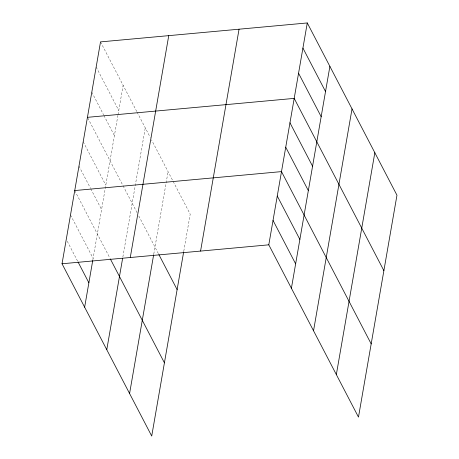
<?xml version="1.0" encoding="UTF-8"?>
<svg xmlns="http://www.w3.org/2000/svg" width="459" height="459" viewBox="0 0 459 459"><rect width="100%" height="100%" fill="white"/><g stroke="black" fill="none" stroke-linecap="round" stroke-linejoin="round"><path stroke-width="0.34" stroke-dasharray="2.29 1.72" d="M92.867 259.777L117.917 115.358M118.043 114.658L123.127 85.322M122.863 256.977L145.268 127.843M153.776 254.062L168.069 171.655M183.784 251.193L190.204 214.175L151.545 139.909M100.521 41.895L136.799 111.583M137.126 112.208L150.225 137.367M96.16 67.043L118.766 110.47M91.8 92.19L103.596 114.842M103.923 115.473L114.406 135.612M87.767 117.963L122.737 185.149M123.064 185.769L137.138 212.804M138.79 215.977L158.567 253.97M83.205 141.739L105.811 185.166M78.971 166.147L90.434 188.173M90.762 188.804L101.577 209.574M74.737 190.554L110.04 258.365M70.502 214.961L93.108 258.383M67.249 241.25L77.737 261.395"/><path stroke-width="0.69" d="M183.663 251.893L151.717 436.05L62.034 263.77L100.521 41.895L307.283 22.95L396.966 195.23L358.479 417.105L268.796 244.825L307.283 22.95M84.64 307.197L92.747 260.477M106.775 349.718L122.622 258.371M130.264 257.516L168.751 35.641M129.581 393.529L153.656 254.762M200.566 251.079L239.053 29.204M291.402 288.252L329.889 66.377M313.537 330.773L352.024 108.898M336.338 374.584L374.831 152.709M87.439 117.332L294.196 98.387L383.879 270.667M74.737 190.554L281.493 171.609L371.176 343.883M62.034 263.77L268.796 244.825M302.923 48.097L325.529 91.519M298.557 73.239L321.162 116.666M289.962 122.794L312.568 166.221M285.727 147.201L308.333 190.623M277.259 196.01L299.865 239.437M273.025 220.418L295.63 263.845M158.889 254.596L177.122 289.612M110.361 258.991L164.42 362.834M78.064 262.02L88.874 282.79"/></g></svg>
